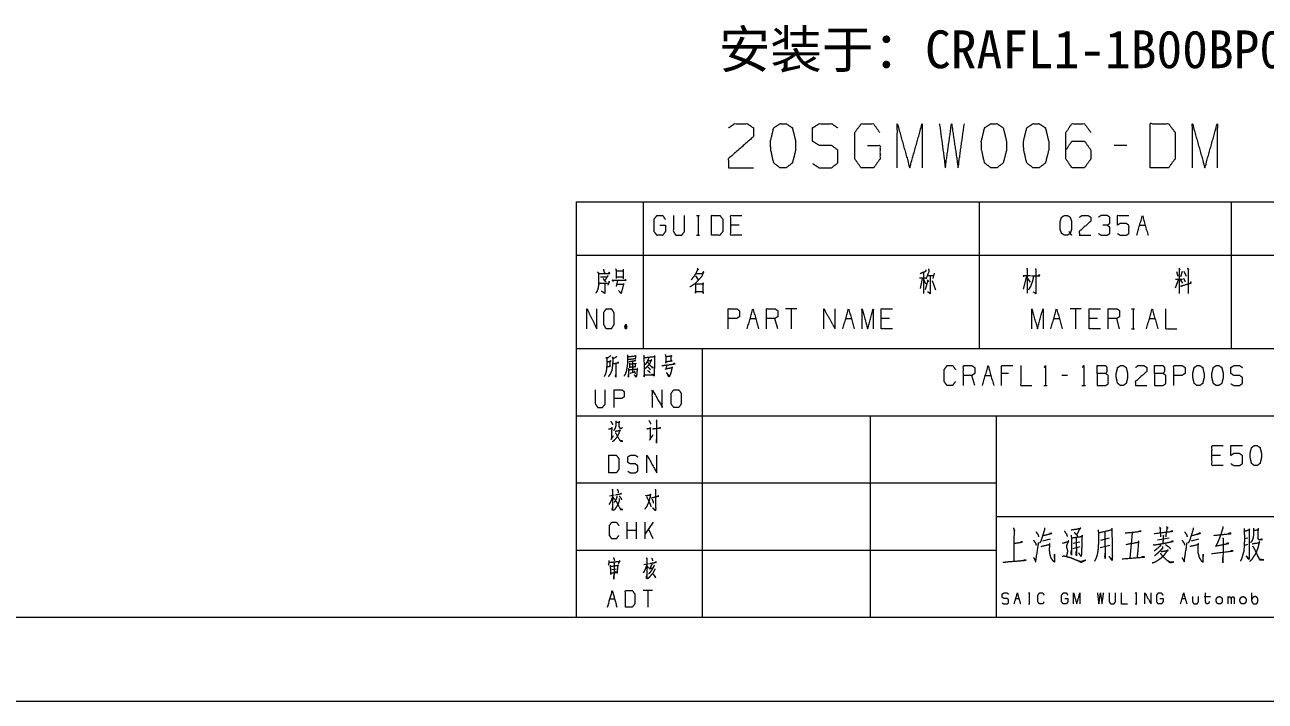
# Model space of a CAD drawing. Header units: millimetres. Extents: x 0 to 594, y 0 to 420.
# Drawn here: x 338.4 to 486, y 0 to 80.5 of the extents above; entities that cross this region are included whole.
import ezdxf

# ---------------------------------------------------------------- set-up
doc = ezdxf.new("R2010")
doc.units = ezdxf.units.MM
doc.layers.add('101', color=7, linetype='Continuous', true_color=0xffffff)

msp = doc.modelspace()

# ---------------------------------------------------------------- linework, layer by layer
at = {"layer": '101', "color": 72, "linetype": 'Continuous', "lineweight": 18}
for p, q in [((469.55, 66.18), (468.07, 66.18)), ((404, 59.46), (404, 53.11)), ((404, 59.46), (412, 59.46)), ((412, 59.46), (452, 59.46)), ((412, 59.46), (412, 53.11)), ((452, 59.46), (482, 59.46)), ((452, 59.46), (452, 53.11)), ((482, 59.46), (482, 53.11)), ((482, 59.46), (507, 59.46)), ((418.35, 57.85), (418.68, 57.85)), ((418.52, 57.85), (418.52, 55.48)), ((423.41, 56.68), (422.41, 56.68)), ((471.09, 56.68), (471.76, 56.68)), ((418.35, 55.48), (418.68, 55.48)), ((404, 53.11), (412, 53.11)), ((404, 53.11), (404, 42)), ((412, 53.11), (452, 53.11)), ((412, 53.11), (412, 42)), ((452, 53.11), (452, 42)), ((452, 53.11), (482, 53.11)), ((482, 53.11), (482, 42)), ((482, 53.11), (507, 53.11)), ((408.76, 51.23), (409.58, 51.23)), ((408.76, 50.53), (409.58, 50.53)), ((409.59, 51.45), (409.59, 50.3)), ((418.23, 50.65), (418.55, 50.17)), ((444.88, 50.4), (445.64, 50.4)), ((445.21, 50.35), (444.95, 49.13)), ((445.35, 51.08), (445.35, 48.55)), ((445.78, 50.68), (446.56, 50.68)), ((446.63, 50.98), (446.45, 50.35)), ((457.6, 50.62), (457.21, 49.08)), ((457.74, 50.35), (458.04, 49.9)), ((475.72, 50.25), (475.32, 49.17)), ((475.37, 50.25), (476.18, 50.25)), ((475.49, 51.18), (475.62, 50.6)), ((475.87, 50.25), (476.18, 49.77)), ((476.15, 51.18), (475.94, 50.53)), ((476.31, 50.38), (476.52, 49.92)), ((476.33, 51.2), (476.61, 50.62)), ((408.95, 50.08), (408.76, 49.38)), ((408.81, 49.65), (409.59, 49.65)), ((445.39, 50.17), (445.6, 49.7)), ((445.87, 50.13), (445.55, 49)), ((445.8, 50.17), (445.94, 49.95)), ((446.38, 50.08), (446.79, 48.98)), ((430.28, 46.74), (428.94, 46.74)), ((429.61, 46.74), (429.61, 44.36)), ((464.14, 46.74), (462.8, 46.74)), ((463.47, 46.74), (463.47, 44.36)), ((470.12, 46.74), (470.46, 46.74)), ((470.3, 46.74), (470.3, 44.36)), ((409.85, 44.81), (409.99, 44.39)), ((424.72, 45.56), (425.39, 45.56)), ((428, 44.36), (427.67, 45.56)), ((436.1, 45.56), (436.77, 45.56)), ((441.33, 45.56), (440.32, 45.56)), ((460.86, 45.56), (461.53, 45.56)), ((466.08, 45.56), (465.08, 45.56)), ((468.7, 44.36), (468.36, 45.56)), ((470.12, 44.36), (470.46, 44.36)), ((472.24, 45.56), (472.91, 45.56)), ((404, 42), (412, 42)), ((412, 42), (452, 42)), ((452, 42), (482, 42)), ((482, 42), (507, 42)), ((410.72, 40.45), (410.71, 39.15)), ((410.43, 39.06), (410.97, 39.21)), ((451.45, 37.59), (451.11, 38.79)), ((452.71, 38.79), (453.39, 38.79)), ((455.49, 39.01), (454.65, 39.01)), ((462.49, 38.79), (461.82, 38.79)), ((459.67, 37.59), (460.09, 37.59)), ((464.22, 37.59), (464.64, 37.59)), ((480.7, 29.26), (479.7, 29.26)), ((408.55, 24.55), (407.99, 24.41)), ((408.36, 24.3), (408.56, 24.03)), ((410.1, 19.35), (410.1, 21.31)), ((411.21, 19.35), (411.21, 21.31)), ((412.22, 19.35), (412.22, 21.31)), ((413.18, 21.31), (412.22, 19.95)), ((411.21, 20.34), (410.1, 20.34)), ((413.18, 19.35), (412.63, 20.53)), ((459.57, 19.1), (460.47, 19.34)), ((467.47, 19.41), (466.42, 19.13)), ((470.18, 20.03), (469.91, 17.03)), ((473.22, 19.2), (474.59, 19.44)), ((477.25, 19.1), (478.15, 19.34)), ((483.95, 19.41), (483.56, 19.34)), ((463.18, 18.82), (463.96, 18.99)), ((463.18, 18.2), (464.01, 18.41)), ((466.4, 18.3), (467.52, 18.58)), ((483.93, 18.65), (483.56, 18.55)), ((412.62, 16.37), (412.05, 16.24)), ((408.25, 15.68), (408.78, 15.77)), ((412.42, 16.08), (412.61, 15.83)), ((408.03, 12.2), (408.59, 12.2)), ((413.11, 13.17), (412, 13.17)), ((412.55, 13.17), (412.55, 11.2)), ((456.34, 12.24), (456.71, 12.24)), ((457.84, 12.89), (458.03, 12.89)), ((457.94, 12.89), (457.94, 11.58)), ((470.57, 12.89), (470.76, 12.89)), ((470.67, 12.89), (470.67, 11.58)), ((476.14, 12.24), (476.51, 12.24)), ((478.78, 12.45), (479.52, 12.45)), ((481.61, 11.58), (481.61, 12.45)), ((484.44, 11.92), (484.44, 12.89)), ((457.84, 11.58), (458.03, 11.58)), ((470.57, 11.58), (470.76, 11.58))]:
    msp.add_line(p, q, dxfattribs=at)
at = {"layer": '101', "color": 133, "linetype": 'Continuous', "lineweight": 18}
for p, q in [((404, 42), (404, 10)), ((404, 42), (584, 42)), ((419, 42), (419, 10)), ((404, 34), (584, 34)), ((439, 34), (439, 10)), ((454, 34), (454, 10)), ((404, 26), (454, 26)), ((454, 22), (563, 22)), ((404, 18), (454, 18)), ((25, 10), (584, 10)), ((404, 10), (584, 10)), ((0, 0), (594, 0))]:
    msp.add_line(p, q, dxfattribs=at)
at = {"layer": '101', "color": 72, "linetype": 'Continuous', "lineweight": 18}
for points, knots in [([(422.16, 68.27), (422.86, 68.77), (424.38, 68.77), (425.12, 68.27), (425.12, 67.23), (422.12, 64.58), (422.16, 63.53), (425.12, 63.53)], [0, 0, 0.069693, 0.192979, 0.265274, 0.350228, 0.67474, 0.759752, 1, 1]), ([(429.01, 63.53), (429.75, 64.09), (430.14, 65.63), (430.14, 66.68), (429.75, 68.27), (429.01, 68.77), (428.27, 68.77), (427.53, 68.27), (427.14, 66.68), (427.18, 65.63), (427.53, 64.09), (428.27, 63.53), (429.01, 63.53)], [0, 0, 0.067527, 0.183972, 0.260584, 0.380944, 0.446143, 0.500306, 0.565505, 0.685864, 0.76253, 0.87831, 0.945837, 1, 1]), ([(432.16, 64.03), (432.9, 63.53), (434.42, 63.53), (435.16, 64.09), (435.16, 65.63), (434.42, 66.18), (432.94, 66.18), (432.16, 66.68), (432.16, 68.27), (432.94, 68.77), (434.42, 68.77), (435.16, 68.27)], [0, 0, 0.068035, 0.184055, 0.254519, 0.372335, 0.442799, 0.555844, 0.62637, 0.748394, 0.818921, 0.931965, 1, 1]), ([(438.7, 66.18), (440.18, 66.18), (440.18, 64.58), (439.44, 63.53), (437.92, 63.53), (437.18, 64.58), (437.18, 67.72), (437.96, 68.77), (439.4, 68.77), (440.14, 67.72)], [0, 0, 0.103295, 0.214795, 0.304262, 0.410273, 0.49974, 0.718895, 0.809957, 0.910535, 1, 1]), ([(442.24, 63.53), (442.24, 68.77), (443.72, 63.53), (445.2, 68.77), (445.2, 63.53)], [0, 0, 0.245192, 0.5, 0.754808, 1, 1]), ([(447.26, 68.77), (447.96, 63.53), (448.7, 68.77), (449.48, 63.53), (450.22, 68.77)], [0, 0, 0.249745, 0.499742, 0.750003, 1, 1]), ([(454.11, 63.53), (454.85, 64.09), (455.24, 65.63), (455.24, 66.68), (454.85, 68.27), (454.11, 68.77), (453.37, 68.77), (452.63, 68.27), (452.24, 66.68), (452.28, 65.63), (452.63, 64.09), (453.37, 63.53), (454.11, 63.53)], [0, 0, 0.067524, 0.18397, 0.260583, 0.380942, 0.446139, 0.500305, 0.565502, 0.685862, 0.762528, 0.878309, 0.945834, 1, 1]), ([(459.13, 63.53), (459.87, 64.09), (460.26, 65.63), (460.26, 66.68), (459.87, 68.27), (459.13, 68.77), (458.39, 68.77), (457.65, 68.27), (457.26, 66.68), (457.29, 65.63), (457.65, 64.09), (458.39, 63.53), (459.13, 63.53)], [0, 0, 0.067527, 0.183972, 0.260584, 0.380944, 0.446143, 0.500306, 0.565505, 0.685864, 0.76253, 0.87831, 0.945837, 1, 1]), ([(462.31, 65.63), (463.01, 66.68), (464.53, 66.68), (465.28, 65.63), (465.28, 64.58), (464.53, 63.53), (463.01, 63.53), (462.31, 64.58), (462.31, 67.72), (463.01, 68.77), (464.53, 68.77), (465.28, 67.72)], [0, 0, 0.076963, 0.169762, 0.248073, 0.312018, 0.39033, 0.483128, 0.560092, 0.751927, 0.82889, 0.921688, 1, 1]), ([(472.35, 63.53), (474.53, 63.53), (475.31, 64.58), (475.31, 67.72), (474.53, 68.77), (472.35, 68.77), (472.35, 63.53)], [0, 0, 0.142135, 0.227161, 0.43179, 0.516816, 0.658951, 1, 1]), ([(477.37, 63.53), (477.37, 68.77), (478.85, 63.53), (480.33, 68.77), (480.33, 63.53)], [0, 0, 0.245192, 0.5, 0.754808, 1, 1]), ([(413.97, 56.68), (414.64, 56.68), (414.64, 55.95), (414.31, 55.48), (413.62, 55.48), (413.28, 55.95), (413.28, 57.38), (413.63, 57.85), (414.29, 57.85), (414.62, 57.38)], [0, 0, 0.103298, 0.214798, 0.304266, 0.410278, 0.499742, 0.718897, 0.809959, 0.910536, 1, 1]), ([(415.58, 57.85), (415.58, 55.95), (415.89, 55.48), (416.57, 55.48), (416.92, 55.95), (416.92, 57.85)], [0, 0, 0.337152, 0.4386, 0.55778, 0.662848, 1, 1]), ([(420.13, 55.48), (421.12, 55.48), (421.47, 55.95), (421.47, 57.38), (421.12, 57.85), (420.13, 57.85), (420.13, 55.48)], [0, 0, 0.142139, 0.227162, 0.43179, 0.516813, 0.658952, 1, 1]), ([(423.75, 55.48), (422.41, 55.48), (422.41, 57.85), (423.75, 57.85)], [0, 0, 0.26539, 0.73461, 1, 1]), ([(462.65, 55.95), (462.81, 55.7), (462.48, 55.48), (462.14, 55.48), (461.8, 55.7), (461.63, 56.18), (461.63, 57.15), (461.8, 57.63), (462.14, 57.85), (462.48, 57.85), (462.81, 57.63), (462.99, 57.15), (462.99, 56.2), (462.81, 55.7), (462.99, 55.48)], [0, 0, 0.043279, 0.102317, 0.15137, 0.210409, 0.284431, 0.426833, 0.500855, 0.559893, 0.608946, 0.667985, 0.742007, 0.880758, 0.958212, 1, 1]), ([(463.92, 57.63), (464.24, 57.85), (464.93, 57.85), (465.27, 57.63), (465.27, 57.15), (463.9, 55.95), (463.92, 55.48), (465.27, 55.48)], [0, 0, 0.069694, 0.192978, 0.265273, 0.350226, 0.674741, 0.759753, 1, 1]), ([(467.21, 56.68), (467.54, 56.9), (467.54, 57.63), (467.21, 57.85), (466.52, 57.85), (466.18, 57.63)], [0, 0, 0.153882, 0.429856, 0.583738, 0.846131, 1, 1]), ([(468.46, 55.7), (468.79, 55.48), (469.48, 55.48), (469.82, 55.7), (469.82, 56.65), (469.48, 56.9), (468.79, 56.9), (468.46, 56.68), (468.46, 57.85), (469.82, 57.85)], [0, 0, 0.062227, 0.168343, 0.230571, 0.376816, 0.441265, 0.547381, 0.609609, 0.790491, 1, 1]), ([(470.75, 55.48), (471.42, 57.85), (472.09, 55.48)], [0, 0, 0.499999, 1, 1]), ([(466.2, 55.7), (466.52, 55.48), (467.21, 55.48), (467.54, 55.7), (467.54, 56.43), (467.21, 56.68), (466.69, 56.68)], [0, 0, 0.124113, 0.34368, 0.472446, 0.703377, 0.83674, 1, 1]), ([(406.56, 51.12), (406.69, 50.95), (406.66, 49.45), (406.59, 49.08), (406.48, 48.78), (406.34, 48.6)], [0, 0, 0.081566, 0.649825, 0.793834, 0.914837, 1, 1]), ([(406.7, 50.95), (408.01, 50.95), (407.93, 51.08), (407.85, 50.9)], [0, 0, 0.793274, 0.883167, 1, 1]), ([(406.89, 50.55), (407.71, 50.55), (407.8, 50.68), (407.41, 50.08), (407.5, 49.95), (407.22, 50.35)], [0, 0, 0.349361, 0.416368, 0.723324, 0.79033, 1, 1]), ([(407.25, 51.45), (407.36, 51), (407.39, 51.08), (407.35, 50.9)], [0, 0, 0.638263, 0.750289, 1, 1]), ([(408.7, 51.47), (408.78, 51.38), (408.78, 50.35)], [0, 0, 0.110327, 1, 1]), ([(418.32, 50.95), (419.08, 50.95), (419.2, 51.18), (418.97, 50.6), (418.55, 50.13), (418.14, 49.7), (417.56, 49.33)], [0, 0, 0.213825, 0.286067, 0.460277, 0.639448, 0.804909, 1, 1]), ([(418.43, 51.55), (418.53, 51.38), (418.48, 51.45), (418.28, 50.98), (418.05, 50.62), (417.7, 50.17)], [0, 0, 0.113638, 0.164642, 0.449679, 0.682199, 1, 1]), ([(445.64, 51.35), (445.64, 51.2), (444.95, 50.9)], [0, 0, 0.16634, 1, 1]), ([(445.94, 51.47), (446.03, 51.23), (445.64, 50.28)], [0, 0, 0.205285, 1, 1]), ([(446.15, 50.68), (446.15, 48.53), (445.87, 48.73)], [0, 0, 0.861245, 1, 1]), ([(457.3, 50.53), (457.28, 50.68), (458.1, 50.68)], [0, 0, 0.156662, 1, 1]), ([(457.64, 51.55), (457.71, 51.45), (457.71, 48.6)], [0, 0, 0.041199, 1, 1]), ([(458.47, 50.62), (458.4, 50.38), (458.36, 50.15), (458.29, 49.9), (458.18, 49.65), (458.1, 49.38), (457.95, 49.17), (457.85, 48.98)], [0, 0, 0.146027, 0.274049, 0.420079, 0.572726, 0.735077, 0.872761, 1, 1]), ([(458.22, 50.65), (459.21, 50.65), (459.12, 50.78), (459.01, 50.65)], [0, 0, 0.757422, 0.874569, 1, 1]), ([(458.68, 51.53), (458.73, 51.38), (458.73, 48.53), (458.43, 48.73)], [0, 0, 0.047211, 0.892897, 1, 1]), ([(475.76, 51.58), (475.87, 51.38), (475.81, 51.45), (475.81, 48.55)], [0, 0, 0.070341, 0.098886, 1, 1]), ([(476.75, 51.58), (476.93, 51.38), (476.86, 51.45), (476.86, 48.53)], [0, 0, 0.081003, 0.112283, 1, 1]), ([(406.91, 49.83), (406.81, 49.7), (406.77, 49.8), (407.91, 49.8), (407.96, 50), (407.79, 49.55)], [0, 0, 0.074523, 0.127162, 0.672611, 0.770466, 1, 1]), ([(407.44, 49.83), (407.44, 48.55), (407.03, 48.83)], [0, 0, 0.721581, 1, 1]), ([(408.46, 50.08), (408.41, 50), (408.32, 50.13), (409.97, 50.13), (409.87, 50.2), (409.76, 50.08)], [0, 0, 0.040637, 0.112445, 0.868407, 0.923638, 1, 1]), ([(409.67, 49.73), (409.37, 48.55), (409.07, 48.9)], [0, 0, 0.725023, 1, 1]), ([(418.16, 49.8), (418.21, 49.73), (418.21, 48.6), (418.21, 48.78), (419.15, 48.78), (419.15, 48.55), (419.15, 49.83), (419.15, 49.65), (418.25, 49.65)], [0, 0, 0.018727, 0.248084, 0.283763, 0.47474, 0.520612, 0.780551, 0.816229, 1, 1]), ([(476.15, 49.5), (476.1, 49.38), (475.99, 49.45), (477.23, 49.8), (477.17, 49.92), (477.1, 49.77)], [0, 0, 0.073276, 0.143365, 0.837238, 0.910514, 1, 1]), ([(405.28, 44.36), (405.28, 46.74), (406.47, 44.36), (406.47, 46.74)], [0, 0, 0.32062, 0.67938, 1, 1]), ([(407.6, 44.36), (408.2, 44.36), (408.5, 44.84), (408.5, 46.26), (408.2, 46.74), (407.6, 46.74), (407.29, 46.26), (407.29, 44.84), (407.6, 44.36)], [0, 0, 0.094595, 0.183572, 0.409673, 0.49865, 0.593245, 0.683572, 0.909673, 1, 1]), ([(422.11, 44.36), (422.11, 46.74), (423.11, 46.74), (423.45, 46.51), (423.45, 45.79), (423.1, 45.56), (422.11, 45.56)], [0, 0, 0.401146, 0.571314, 0.639589, 0.762044, 0.832821, 1, 1]), ([(424.38, 44.36), (425.05, 46.74), (425.73, 44.36)], [0, 0, 0.499999, 1, 1]), ([(426.66, 44.36), (426.66, 46.74), (427.67, 46.74), (428, 46.51), (428, 45.79), (427.67, 45.56), (426.66, 45.56)], [0, 0, 0.400951, 0.571036, 0.639278, 0.761673, 0.829915, 1, 1]), ([(433.49, 44.36), (433.49, 46.74), (434.83, 44.36), (434.83, 46.74)], [0, 0, 0.317574, 0.682426, 1, 1]), ([(435.76, 44.36), (436.44, 46.74), (437.11, 44.36)], [0, 0, 0.499999, 1, 1]), ([(438.04, 44.36), (438.04, 46.74), (438.71, 44.36), (439.38, 46.74), (439.38, 44.36)], [0, 0, 0.245192, 0.500001, 0.754808, 1, 1]), ([(441.66, 44.36), (440.32, 44.36), (440.32, 46.74), (441.66, 46.74)], [0, 0, 0.26539, 0.73461, 1, 1]), ([(458.25, 44.36), (458.25, 46.74), (458.92, 44.36), (459.59, 46.74), (459.59, 44.36)], [0, 0, 0.245192, 0.500001, 0.754808, 1, 1]), ([(460.52, 44.36), (461.2, 46.74), (461.87, 44.36)], [0, 0, 0.499999, 1, 1]), ([(466.42, 44.36), (465.08, 44.36), (465.08, 46.74), (466.42, 46.74)], [0, 0, 0.26539, 0.73461, 1, 1]), ([(467.35, 44.36), (467.35, 46.74), (468.36, 46.74), (468.7, 46.51), (468.7, 45.79), (468.36, 45.56), (467.35, 45.56)], [0, 0, 0.400951, 0.571036, 0.639278, 0.761673, 0.829915, 1, 1]), ([(471.91, 44.36), (472.58, 46.74), (473.25, 44.36)], [0, 0, 0.500001, 1, 1]), ([(474.18, 46.74), (474.18, 44.36), (475.53, 44.36)], [0, 0, 0.638733, 1, 1]), ([(409.85, 44.39), (409.99, 44.39), (410.07, 44.61), (409.99, 44.81), (409.85, 44.81), (409.77, 44.61), (409.85, 44.39), (409.99, 44.81)], [0, 0, 0.086295, 0.231897, 0.363169, 0.449464, 0.580736, 0.726337, 1, 1]), ([(408.13, 41.13), (408.07, 41.09), (407.65, 40.8), (407.62, 40.98), (407.66, 40.8), (407.66, 40.23), (407.65, 39.88), (407.63, 39.63), (407.6, 39.39), (407.55, 39.17), (407.49, 38.95), (407.41, 38.79), (407.35, 38.66)], [0, 0, 0.024368, 0.186804, 0.243943, 0.302151, 0.48502, 0.597665, 0.675193, 0.753197, 0.825096, 0.898188, 0.953343, 1, 1]), ([(407.69, 39.81), (407.73, 39.83), (408.08, 39.9), (408.04, 39.88), (408.08, 40.56), (408.12, 40.47), (407.68, 40.36)], [0, 0, 0.02268, 0.239271, 0.26999, 0.67699, 0.732559, 1, 1]), ([(408.86, 41.05), (408.61, 40.87), (408.38, 40.8), (408.35, 40.98), (408.38, 40.71), (408.37, 40.45), (408.35, 40.16), (408.33, 39.92), (408.3, 39.7), (408.27, 39.46), (408.22, 39.28), (408.15, 39.15), (408.07, 38.99), (407.99, 38.86), (407.91, 38.75), (407.83, 38.66)], [0, 0, 0.096324, 0.172942, 0.229419, 0.313419, 0.396987, 0.487496, 0.564127, 0.634338, 0.711439, 0.768977, 0.81739, 0.871907, 0.92032, 0.962889, 1, 1]), ([(408.37, 40.18), (409.07, 40.32), (409.02, 40.34), (408.94, 40.3)], [0, 0, 0.834802, 0.895274, 1, 1]), ([(408.72, 40.23), (408.72, 38.6), (408.71, 38.71), (408.72, 38.88)], [0, 0, 0.849782, 0.907773, 1, 1]), ([(410.13, 41.24), (410.14, 41.05), (410.14, 40.69), (410.13, 40.36), (410.11, 40.14), (410.08, 39.85), (410.03, 39.61), (409.99, 39.35), (409.93, 39.15), (409.85, 38.95), (409.72, 38.71)], [0, 0, 0.076502, 0.212087, 0.339339, 0.424292, 0.535104, 0.630036, 0.733299, 0.813246, 0.895184, 1, 1]), ([(410.18, 41.02), (411.14, 41.13), (411.1, 41.18), (411.05, 40.78), (411.13, 40.78), (410.16, 40.67)], [0, 0, 0.391072, 0.416916, 0.577577, 0.608912, 1, 1]), ([(411.13, 40.58), (411.08, 40.54), (410.69, 40.47), (410.47, 40.43), (410.27, 40.38)], [0, 0, 0.072258, 0.516577, 0.766872, 1, 1]), ([(410.35, 40.27), (410.36, 40.12), (410.39, 39.68), (410.38, 39.79), (411.11, 39.85), (411.05, 39.85), (411.1, 40.25), (411.13, 40.18), (410.36, 40.12)], [0, 0, 0.056493, 0.217483, 0.258029, 0.52592, 0.548622, 0.694151, 0.720787, 1, 1]), ([(412.05, 41.2), (412.08, 40.91), (412.11, 38.64), (412.09, 38.88), (413.2, 38.88), (413.13, 38.9), (412.97, 38.88)], [0, 0, 0.069512, 0.617085, 0.67568, 0.942516, 0.962044, 1, 1]), ([(412.09, 40.91), (413.41, 41.05), (413.36, 41.11), (413.33, 40.91), (413.31, 38.93), (413.3, 38.71), (413.19, 38.88)], [0, 0, 0.328133, 0.348331, 0.398412, 0.893174, 0.948283, 1, 1]), ([(412.53, 40.56), (412.59, 40.54), (413.03, 40.6), (412.98, 40.67), (412.78, 40.25), (412.63, 40.03), (412.49, 39.85), (412.34, 39.7), (412.19, 39.59)], [0, 0, 0.033928, 0.260452, 0.302022, 0.540802, 0.679358, 0.795013, 0.902032, 1, 1]), ([(412.61, 40.89), (412.61, 40.78), (412.47, 40.45), (412.3, 40.18), (412.22, 40.07)], [0, 0, 0.119857, 0.510428, 0.853217, 1, 1]), ([(412.5, 40.32), (412.55, 40.32), (413.03, 39.74), (413.2, 39.74), (413.03, 39.79), (412.95, 39.83)], [0, 0, 0.037884, 0.645153, 0.784051, 0.927467, 1, 1]), ([(414.2, 39.99), (414.4, 39.99), (414.81, 40.03), (415.81, 40.18), (415.7, 40.21), (415.54, 40.16)], [0, 0, 0.107045, 0.322378, 0.855631, 0.914429, 1, 1]), ([(414.62, 41.27), (414.69, 41), (414.69, 40.23), (414.69, 40.43), (415.43, 40.54), (415.31, 40.54), (415.34, 41.09), (415.36, 41.18), (415.39, 41.11), (415.28, 41.09), (414.69, 41)], [0, 0, 0.076614, 0.294118, 0.350047, 0.563215, 0.598354, 0.753962, 0.779204, 0.799818, 0.831203, 1, 1]), ([(414.79, 40.03), (414.69, 39.5), (414.65, 39.59), (415.48, 39.72), (415.43, 39.81), (415.43, 39.72), (415.34, 39.35), (415.28, 39.1), (415.2, 38.9), (415.14, 38.75), (415.09, 38.64), (415.06, 38.62), (414.78, 39.13), (415.08, 38.66)], [0, 0, 0.136369, 0.159977, 0.371155, 0.396351, 0.41861, 0.516112, 0.579318, 0.633127, 0.675138, 0.705363, 0.714999, 0.861277, 1, 1]), ([(449.15, 38.06), (448.82, 37.59), (448.16, 37.59), (447.83, 38.06), (447.83, 39.49), (448.16, 39.96), (448.83, 39.96), (449.17, 39.49)], [0, 0, 0.114572, 0.243369, 0.357936, 0.638584, 0.753151, 0.885433, 1, 1]), ([(450.1, 37.59), (450.1, 39.96), (451.11, 39.96), (451.45, 39.74), (451.45, 39.01), (451.11, 38.79), (450.1, 38.79)], [0, 0, 0.400951, 0.571036, 0.639278, 0.761674, 0.829915, 1, 1]), ([(452.38, 37.59), (453.05, 39.96), (453.72, 37.59)], [0, 0, 0.500001, 1, 1]), ([(454.65, 37.59), (454.65, 39.96), (456, 39.96)], [0, 0, 0.638733, 1, 1]), ([(456.93, 39.96), (456.93, 37.59), (458.27, 37.59)], [0, 0, 0.638733, 1, 1]), ([(459.74, 39.76), (459.88, 39.96), (459.88, 37.59)], [0, 0, 0.093495, 1, 1]), ([(464.29, 39.76), (464.43, 39.96), (464.43, 37.59)], [0, 0, 0.093487, 1, 1]), ([(466.04, 39.01), (466.04, 39.96), (467.04, 39.96), (467.2, 39.74), (467.2, 39.26), (467.04, 39.01), (466.04, 39.01), (466.04, 37.59), (467.03, 37.59), (467.36, 37.81), (467.36, 38.79), (467.04, 39.01)], [0, 0, 0.115917, 0.238849, 0.272471, 0.33043, 0.366587, 0.489518, 0.663394, 0.784166, 0.833488, 0.952456, 1, 1]), ([(469.14, 37.59), (469.48, 37.84), (469.66, 38.54), (469.66, 39.01), (469.48, 39.74), (469.14, 39.96), (468.81, 39.96), (468.47, 39.74), (468.3, 39.01), (468.31, 38.54), (468.47, 37.84), (468.81, 37.59), (469.14, 37.59)], [0, 0, 0.067524, 0.18397, 0.260582, 0.380943, 0.446139, 0.500302, 0.565504, 0.685863, 0.762528, 0.878307, 0.945837, 1, 1]), ([(470.59, 39.74), (470.91, 39.96), (471.6, 39.96), (471.93, 39.74), (471.93, 39.26), (470.57, 38.06), (470.59, 37.59), (471.93, 37.59)], [0, 0, 0.069694, 0.192979, 0.265274, 0.350228, 0.67474, 0.759752, 1, 1]), ([(472.87, 39.01), (472.87, 39.96), (473.87, 39.96), (474.03, 39.74), (474.03, 39.26), (473.87, 39.01), (472.87, 39.01), (472.87, 37.59), (473.86, 37.59), (474.19, 37.81), (474.19, 38.79), (473.87, 39.01)], [0, 0, 0.115918, 0.23885, 0.27247, 0.330429, 0.366583, 0.489515, 0.663392, 0.784165, 0.833487, 0.952456, 1, 1]), ([(475.14, 37.59), (475.14, 39.96), (476.15, 39.96), (476.49, 39.74), (476.49, 39.01), (476.13, 38.79), (475.14, 38.79)], [0, 0, 0.401146, 0.571313, 0.639588, 0.762043, 0.832814, 1, 1]), ([(478.25, 37.59), (478.59, 37.84), (478.76, 38.54), (478.76, 39.01), (478.59, 39.74), (478.25, 39.96), (477.91, 39.96), (477.58, 39.74), (477.4, 39.01), (477.42, 38.54), (477.58, 37.84), (477.91, 37.59), (478.25, 37.59)], [0, 0, 0.06753, 0.183974, 0.260586, 0.380945, 0.446147, 0.50031, 0.565507, 0.685867, 0.762532, 0.878313, 0.945837, 1, 1]), ([(480.53, 37.59), (480.86, 37.84), (481.04, 38.54), (481.04, 39.01), (480.86, 39.74), (480.53, 39.96), (480.19, 39.96), (479.86, 39.74), (479.68, 39.01), (479.7, 38.54), (479.86, 37.84), (480.19, 37.59), (480.53, 37.59)], [0, 0, 0.067524, 0.18397, 0.260582, 0.380943, 0.446139, 0.500302, 0.565504, 0.685863, 0.762528, 0.878307, 0.945837, 1, 1]), ([(481.95, 37.81), (482.29, 37.59), (482.98, 37.59), (483.32, 37.84), (483.32, 38.54), (482.98, 38.79), (482.31, 38.79), (481.95, 39.01), (481.95, 39.74), (482.31, 39.96), (482.98, 39.96), (483.32, 39.74)], [0, 0, 0.068035, 0.184054, 0.254518, 0.372335, 0.442798, 0.555847, 0.626369, 0.748394, 0.818917, 0.931965, 1, 1]), ([(410.22, 39.63), (410.24, 39.43), (410.25, 38.93), (410.24, 38.6), (410.22, 38.68), (410.25, 38.9)], [0, 0, 0.14747, 0.523363, 0.768669, 0.835021, 1, 1]), ([(410.25, 39.46), (411.31, 39.57), (411.28, 39.63), (411.27, 39.52), (411.22, 39.01), (411.21, 38.82), (411.14, 38.6), (410.94, 38.88), (411.16, 38.66)], [0, 0, 0.374079, 0.399745, 0.438827, 0.617585, 0.687453, 0.767884, 0.891101, 1, 1]), ([(410.92, 39.35), (410.99, 39.17), (411.02, 39.04)], [0, 0, 0.579206, 1, 1]), ([(412.52, 39.39), (412.72, 39.24), (412.81, 39.13)], [0, 0, 0.637927, 1, 1]), ([(412.58, 39.77), (412.75, 39.61), (412.83, 39.5)], [0, 0, 0.630803, 1, 1]), ([(406.29, 37.08), (406.29, 35.4), (406.57, 34.99), (407.16, 34.99), (407.47, 35.4), (407.47, 37.08)], [0, 0, 0.337152, 0.438596, 0.55778, 0.662848, 1, 1]), ([(408.55, 34.99), (408.55, 37.08), (409.44, 37.08), (409.74, 36.88), (409.74, 36.24), (409.42, 36.04), (408.55, 36.04)], [0, 0, 0.401145, 0.571315, 0.639588, 0.762043, 0.832818, 1, 1]), ([(413.08, 34.99), (413.08, 37.08), (414.26, 34.99), (414.26, 37.08)], [0, 0, 0.317574, 0.682426, 1, 1]), ([(415.63, 34.99), (416.23, 34.99), (416.52, 35.4), (416.52, 36.66), (416.23, 37.08), (415.63, 37.08), (415.32, 36.66), (415.32, 35.4), (415.63, 34.99)], [0, 0, 0.102677, 0.191615, 0.409473, 0.498411, 0.601089, 0.691615, 0.909473, 1, 1]), ([(407.89, 32.41), (408.32, 32.5), (408.25, 32.59), (408.24, 32.41), (408.22, 31.24), (408.14, 31.16), (408.47, 31.62)], [0, 0, 0.167415, 0.209472, 0.278411, 0.733406, 0.779229, 1, 1]), ([(408.13, 33.34), (408.32, 33.03), (408.35, 32.9)], [0, 0, 0.726446, 1, 1]), ([(408.74, 33.39), (408.75, 33.19), (408.75, 32.97), (408.72, 32.77), (408.67, 32.57), (408.61, 32.44), (408.55, 32.33), (408.47, 32.22)], [0, 0, 0.161542, 0.340479, 0.503495, 0.668951, 0.787649, 0.890431, 1, 1]), ([(408.77, 33.21), (409.19, 33.25), (409.16, 33.32), (409.11, 33.14), (409.11, 32.86), (409.11, 32.7), (409.13, 32.64), (409.16, 32.57), (409.22, 32.55), (409.3, 32.52), (409.41, 32.52), (409.47, 32.55), (409.52, 32.59)], [0, 0, 0.256877, 0.301268, 0.412023, 0.585997, 0.679674, 0.720919, 0.7653, 0.805457, 0.85462, 0.920845, 0.961001, 1, 1]), ([(412.44, 32.44), (412.87, 32.52), (412.84, 32.57), (412.81, 31.2), (412.75, 31.11), (413.17, 31.73)], [0, 0, 0.163602, 0.183442, 0.685811, 0.72549, 1, 1]), ([(412.67, 33.43), (412.86, 33.1), (412.89, 32.97)], [0, 0, 0.736537, 1, 1]), ([(413.08, 32.44), (414.09, 32.55), (414.03, 32.57), (413.9, 32.52)], [0, 0, 0.837057, 0.891361, 1, 1]), ([(413.56, 33.5), (413.58, 33.34), (413.58, 30.76), (413.56, 30.93), (413.58, 31.16)], [0, 0, 0.049515, 0.872925, 0.929447, 1, 1]), ([(408.67, 32.15), (409.28, 32.26), (409.24, 32.33), (409.1, 31.93), (409.02, 31.75), (408.94, 31.6), (408.82, 31.4), (408.67, 31.22), (408.53, 31.07), (408.42, 30.96), (408.33, 30.89)], [0, 0, 0.254937, 0.288355, 0.462049, 0.541621, 0.612965, 0.709675, 0.802668, 0.888738, 0.952739, 1, 1]), ([(408.66, 31.95), (408.69, 31.95), (409.27, 30.98), (409.56, 30.96), (409.27, 31.02), (409.19, 31.11)], [0, 0, 0.016597, 0.617598, 0.775738, 0.937326, 1, 1]), ([(481.04, 28.06), (479.7, 28.06), (479.7, 30.44), (481.04, 30.44)], [0, 0, 0.26539, 0.73461, 1, 1]), ([(481.95, 28.29), (482.29, 28.06), (482.98, 28.06), (483.32, 28.29), (483.32, 29.24), (482.98, 29.49), (482.29, 29.49), (481.95, 29.26), (481.95, 30.44), (483.32, 30.44)], [0, 0, 0.062227, 0.168343, 0.230571, 0.376816, 0.441265, 0.547381, 0.609608, 0.790491, 1, 1]), ([(485.08, 28.06), (485.42, 28.31), (485.59, 29.01), (485.59, 29.49), (485.42, 30.21), (485.08, 30.44), (484.74, 30.44), (484.41, 30.21), (484.23, 29.49), (484.25, 29.01), (484.41, 28.31), (484.74, 28.06), (485.08, 28.06)], [0, 0, 0.067525, 0.183972, 0.260585, 0.380946, 0.446143, 0.500306, 0.565503, 0.685865, 0.76253, 0.878312, 0.945837, 1, 1]), ([(407.91, 27.19), (408.78, 27.19), (409.1, 27.61), (409.1, 28.87), (408.78, 29.29), (407.91, 29.29), (407.91, 27.19)], [0, 0, 0.142136, 0.227161, 0.43179, 0.516816, 0.658952, 1, 1]), ([(410.16, 27.39), (410.45, 27.19), (411.06, 27.19), (411.36, 27.41), (411.36, 28.03), (411.06, 28.25), (410.47, 28.25), (410.16, 28.45), (410.16, 29.09), (410.47, 29.29), (411.06, 29.29), (411.36, 29.09)], [0, 0, 0.068038, 0.184052, 0.254519, 0.372334, 0.442801, 0.555845, 0.62637, 0.748392, 0.818918, 0.931961, 1, 1]), ([(412.44, 27.19), (412.44, 29.29), (413.62, 27.19), (413.62, 29.29)], [0, 0, 0.317574, 0.682426, 1, 1]), ([(408.3, 25.24), (408.37, 25.11), (408.34, 25.15), (408.34, 22.71), (408.31, 22.85), (408.34, 23.06)], [0, 0, 0.048148, 0.065088, 0.880815, 0.930183, 1, 1]), ([(408.9, 25.24), (408.99, 25.05), (409.01, 24.92), (409.01, 24.8)], [0, 0, 0.449927, 0.72868, 1, 1]), ([(413.43, 25.26), (413.46, 25.03), (413.46, 23.46), (413.48, 22.94), (413.46, 22.73), (413.45, 22.69), (413.13, 23.02), (413.45, 22.73)], [0, 0, 0.066217, 0.519982, 0.669307, 0.729162, 0.741827, 0.875056, 1, 1]), ([(408.34, 24.41), (408.25, 24.12), (408.15, 23.87), (408.05, 23.64), (407.93, 23.43)], [0, 0, 0.285938, 0.539663, 0.775435, 1, 1]), ([(409.13, 24.12), (409.15, 23.95), (409.06, 23.66), (408.97, 23.43), (408.87, 23.25), (408.69, 22.96), (408.59, 22.83), (408.46, 22.71)], [0, 0, 0.103476, 0.291956, 0.443857, 0.576191, 0.787108, 0.887318, 1, 1]), ([(408.87, 24.43), (408.85, 24.26), (408.71, 23.97), (408.6, 23.77), (408.55, 23.68)], [0, 0, 0.201933, 0.596286, 0.876829, 1, 1]), ([(408.68, 24.57), (409.42, 24.72), (409.37, 24.74), (409.29, 24.7)], [0, 0, 0.838754, 0.907252, 1, 1]), ([(408.74, 23.83), (408.78, 23.79), (409.29, 22.83), (409.57, 22.81), (409.31, 22.88), (409.23, 22.96)], [0, 0, 0.033497, 0.633662, 0.788434, 0.938664, 1, 1]), ([(409.15, 24.43), (409.32, 24.2), (409.37, 24.1), (409.42, 23.97)], [0, 0, 0.535198, 0.744447, 1, 1]), ([(412.26, 24.47), (412.91, 24.59), (412.86, 24.66), (412.82, 24.41), (412.76, 24.16), (412.7, 23.89), (412.58, 23.56), (412.45, 23.29), (412.44, 23.25), (412.32, 23.06), (412.17, 22.85)], [0, 0, 0.244423, 0.272769, 0.366786, 0.461903, 0.564545, 0.695473, 0.80714, 0.823505, 0.905514, 1, 1]), ([(412.41, 24.32), (412.8, 23.52), (412.88, 23.29), (412.89, 23.14)], [0, 0, 0.700218, 0.886543, 1, 1]), ([(412.94, 24.24), (412.98, 24.22), (413.83, 24.43), (413.77, 24.45), (413.71, 24.41)], [0, 0, 0.045962, 0.873312, 0.932107, 1, 1]), ([(413.04, 24.06), (413.17, 23.75), (413.18, 23.6)], [0, 0, 0.698422, 1, 1]), ([(409.07, 19.74), (408.8, 19.35), (408.25, 19.35), (407.98, 19.74), (407.98, 20.92), (408.25, 21.31), (408.81, 21.31), (409.09, 20.92)], [0, 0, 0.114566, 0.243371, 0.357937, 0.638582, 0.753148, 0.885434, 1, 1]), ([(473.47, 20.72), (473.57, 20.58), (473.52, 20.58), (473.57, 19.58)], [0, 0, 0.138588, 0.178591, 1, 1]), ([(474.3, 20.79), (474.44, 20.62), (474.35, 20.68), (474.18, 19.55)], [0, 0, 0.151118, 0.230947, 1, 1]), ([(480.98, 20.79), (480.98, 20.58), (480.66, 19.61), (480.44, 19.06), (480.17, 18.48), (480.13, 18.48), (481.69, 18.79), (481.59, 18.82), (481.37, 18.72)], [0, 0, 0.046524, 0.275034, 0.408549, 0.553506, 0.56447, 0.922194, 0.945453, 1, 1]), ([(456.06, 20.65), (456.2, 20.3), (456.16, 20.41), (456.13, 19.68), (456.13, 17.65), (456.11, 16.68)], [0, 0, 0.088891, 0.116032, 0.287979, 0.770794, 1, 1]), ([(458.74, 20.17), (458.96, 19.89), (459.01, 19.75), (459.06, 19.58)], [0, 0, 0.519937, 0.735718, 1, 1]), ([(459.76, 20.65), (459.76, 20.41), (459.52, 19.65), (459.35, 19.13), (459.18, 18.82)], [0, 0, 0.124612, 0.535976, 0.81716, 1, 1]), ([(459.59, 19.72), (460.64, 19.99), (460.47, 19.99), (460.3, 19.89)], [0, 0, 0.745418, 0.86277, 1, 1]), ([(462.13, 20.27), (462.4, 19.86), (462.47, 19.61)], [0, 0, 0.661595, 1, 1]), ([(462.91, 19.79), (462.98, 19.41), (462.98, 17.41), (462.93, 17.65), (462.98, 17.99)], [0, 0, 0.129595, 0.800554, 0.883167, 1, 1]), ([(462.93, 20.41), (464.06, 20.58), (464.03, 20.65), (463.59, 19.82), (463.3, 20.1), (463.62, 19.79), (463.67, 19.65)], [0, 0, 0.36175, 0.385071, 0.68373, 0.811932, 0.953357, 1, 1]), ([(462.98, 19.44), (463.86, 19.58), (464.28, 19.61), (464.23, 19.75), (464.2, 18.68), (464.18, 18.03), (464.15, 17.48), (464.13, 17.23), (463.84, 17.65)], [0, 0, 0.198437, 0.291326, 0.324003, 0.562828, 0.709268, 0.832621, 0.88681, 1, 1]), ([(463.54, 19.48), (463.54, 18.61), (463.57, 17.79), (463.57, 17.3), (463.52, 17.54), (463.57, 17.96)], [0, 0, 0.304008, 0.595981, 0.766226, 0.853067, 1, 1]), ([(466.13, 20.41), (466.2, 19.99), (466.18, 19.58), (466.18, 18.86), (466.15, 18.2), (466.1, 17.82), (466.03, 17.44), (465.91, 17.06), (465.81, 16.85), (465.71, 16.68)], [0, 0, 0.110336, 0.219176, 0.409317, 0.581468, 0.681885, 0.783317, 0.887931, 0.947989, 1, 1]), ([(466.2, 20.06), (467.84, 20.44), (467.79, 20.55), (467.79, 20.03), (467.81, 18.61), (467.81, 17.79), (467.84, 17.27), (467.81, 16.92), (467.81, 16.75), (467.45, 17.23), (467.79, 16.85)], [0, 0, 0.250208, 0.267273, 0.344452, 0.555438, 0.678924, 0.756189, 0.80777, 0.833496, 0.923863, 1, 1]), ([(466.93, 20.2), (466.98, 17.48), (466.98, 16.99), (466.96, 17.2), (466.98, 17.61)], [0, 0, 0.711345, 0.837386, 0.891777, 1, 1]), ([(469.35, 20.03), (471.27, 20.24), (471.18, 20.27), (471.01, 20.2)], [0, 0, 0.870761, 0.917258, 1, 1]), ([(472.81, 19.96), (475.01, 20.24), (474.88, 20.24), (474.74, 20.17)], [0, 0, 0.886328, 0.935184, 1, 1]), ([(473.83, 19.79), (473.93, 19.68), (473.88, 19.65), (473.86, 18.82)], [0, 0, 0.138048, 0.196037, 1, 1]), ([(476.42, 20.17), (476.64, 19.89), (476.69, 19.75), (476.74, 19.58)], [0, 0, 0.519919, 0.735708, 1, 1]), ([(477.44, 20.65), (477.44, 20.41), (477.2, 19.65), (477.03, 19.13), (476.86, 18.82)], [0, 0, 0.124612, 0.535976, 0.81716, 1, 1]), ([(477.27, 19.72), (478.32, 19.99), (478.15, 19.99), (477.98, 19.89)], [0, 0, 0.745418, 0.86277, 1, 1]), ([(479.91, 19.75), (481.98, 19.96), (481.88, 20.03), (481.61, 19.93)], [0, 0, 0.836558, 0.884538, 1, 1]), ([(481, 19.44), (481.03, 19.27), (481, 16.48), (480.98, 16.75), (481, 17.1)], [0, 0, 0.048504, 0.826565, 0.903707, 1, 1]), ([(483.52, 20.55), (483.54, 20.27), (483.56, 19.41), (483.54, 18.58), (483.49, 17.92), (483.34, 17.34), (483.2, 16.92), (483.08, 16.68)], [0, 0, 0.070329, 0.28934, 0.499598, 0.66644, 0.819873, 0.931329, 1, 1]), ([(483.59, 20.24), (484.22, 20.44), (484.13, 20.51), (484.13, 17.17), (484.1, 16.92), (484.08, 16.85), (483.78, 17.3), (484.08, 16.92)], [0, 0, 0.122094, 0.143965, 0.756447, 0.800872, 0.814266, 0.912285, 1, 1]), ([(484.64, 20.62), (484.66, 20.27), (484.64, 19.82), (484.59, 19.44), (484.49, 19.17), (484.37, 18.96), (484.3, 18.89)], [0, 0, 0.190955, 0.438945, 0.650197, 0.811822, 0.944471, 1, 1]), ([(484.69, 20.34), (485.27, 20.44), (485.2, 20.55), (485.15, 20.03), (485.15, 19.58), (485.17, 19.34), (485.3, 19.24), (485.73, 19.24), (485.64, 19.3), (485.47, 19.24)], [0, 0, 0.209704, 0.254423, 0.437773, 0.595974, 0.681593, 0.738026, 0.892891, 0.935043, 1, 1]), ([(456.16, 18.79), (457.13, 18.96), (457.06, 18.99), (456.89, 18.92)], [0, 0, 0.788942, 0.853361, 1, 1]), ([(458.45, 19.17), (458.67, 18.86), (458.72, 18.75), (458.76, 18.58)], [0, 0, 0.564222, 0.733996, 1, 1]), ([(458.45, 17.13), (458.72, 16.61), (459.06, 18.89)], [0, 0, 0.202024, 1, 1]), ([(459.37, 18.44), (460.42, 18.68), (460.37, 18.79), (460.35, 18.55), (460.33, 18.2), (460.33, 17.96), (460.35, 17.68), (460.45, 17.27), (460.52, 17.06), (460.62, 16.92), (460.72, 16.75), (460.84, 16.65), (460.98, 16.58), (460.96, 17.51), (460.93, 16.65)], [0, 0, 0.198341, 0.219427, 0.264159, 0.327896, 0.372401, 0.423462, 0.501847, 0.542307, 0.573452, 0.609974, 0.639452, 0.669269, 0.84099, 1, 1]), ([(461.89, 18.82), (462.67, 19.03), (462.59, 19.1), (462.52, 18.89), (462.4, 18.58), (462.37, 18.44), (462.4, 18.27), (462.47, 18.06), (462.5, 17.82), (462.42, 17.48), (462.37, 17.27)], [0, 0, 0.288074, 0.323953, 0.402274, 0.521276, 0.571267, 0.633415, 0.711736, 0.798325, 0.924134, 1, 1]), ([(469.49, 18.68), (471.03, 18.96), (470.96, 19.06), (470.79, 17.1)], [0, 0, 0.426348, 0.460962, 1, 1]), ([(473.61, 17.89), (473.69, 17.82), (474.47, 17.96), (474.42, 17.99), (474.13, 17.58), (473.96, 17.37), (473.76, 17.17), (473.54, 16.96), (473.3, 16.79), (473.03, 16.61), (472.81, 16.51), (472.57, 16.44)], [0, 0, 0.029336, 0.260531, 0.277958, 0.425846, 0.504112, 0.587088, 0.675096, 0.762235, 0.855273, 0.926063, 1, 1]), ([(472.71, 18.65), (472.79, 18.61), (472.83, 18.61), (474.08, 18.82), (475.08, 19.03), (475.01, 19.06), (474.83, 18.99)], [0, 0, 0.03022, 0.048442, 0.519508, 0.90099, 0.93121, 1, 1]), ([(473.54, 18.61), (473.57, 18.48), (473.52, 18.48), (473.22, 18.2), (472.83, 17.89)], [0, 0, 0.128576, 0.173333, 0.542439, 1, 1]), ([(473.79, 18.41), (473.83, 18.17), (473.79, 18.2), (473.44, 17.82), (473.15, 17.54), (472.86, 17.3)], [0, 0, 0.154139, 0.191519, 0.51091, 0.762599, 1, 1]), ([(474.15, 18.65), (474.64, 18.3), (474.76, 18.1)], [0, 0, 0.713213, 1, 1]), ([(476.13, 19.17), (476.35, 18.86), (476.39, 18.75), (476.44, 18.58)], [0, 0, 0.564232, 0.734008, 1, 1]), ([(476.13, 17.13), (476.39, 16.61), (476.74, 18.89)], [0, 0, 0.202025, 1, 1]), ([(477.05, 18.44), (478.1, 18.68), (478.05, 18.79), (478.03, 18.55), (478, 18.2), (478, 17.96), (478.03, 17.68), (478.13, 17.27), (478.2, 17.06), (478.3, 16.92), (478.39, 16.75), (478.52, 16.65), (478.66, 16.58), (478.64, 17.51), (478.61, 16.65)], [0, 0, 0.198341, 0.219427, 0.264159, 0.327896, 0.372401, 0.423462, 0.501847, 0.542307, 0.573452, 0.609974, 0.639452, 0.669269, 0.84099, 1, 1]), ([(479.64, 17.58), (482.22, 17.89), (482.1, 17.92), (481.88, 17.86)], [0, 0, 0.879469, 0.922273, 1, 1]), ([(484.47, 18.75), (485.39, 18.89), (485.32, 19.03), (485.25, 18.65), (485.15, 18.23), (485.05, 17.99), (484.95, 17.72), (484.81, 17.44), (484.61, 17.17), (484.47, 16.92), (484.32, 16.75), (484.2, 16.65)], [0, 0, 0.248092, 0.289444, 0.391762, 0.504368, 0.573323, 0.650821, 0.733525, 0.823009, 0.897766, 0.957654, 1, 1]), ([(484.52, 18.44), (484.59, 18.44), (485.37, 16.82), (485.86, 16.82), (485.37, 16.89), (485.08, 17.44)], [0, 0, 0.021038, 0.538447, 0.678703, 0.820356, 1, 1]), ([(407.91, 16.76), (407.91, 16.57), (407.86, 16.28), (407.83, 16.18)], [0, 0, 0.316024, 0.817546, 1, 1]), ([(407.91, 16.53), (409.23, 16.66), (409.2, 16.72), (409.03, 16.39)], [0, 0, 0.748921, 0.787785, 1, 1]), ([(408.85, 15.35), (408.91, 15.25), (409, 16.24), (409.03, 16.16), (408.1, 16.01)], [0, 0, 0.055629, 0.522281, 0.563367, 1, 1]), ([(408.44, 17.11), (408.53, 16.9), (408.56, 16.76)], [0, 0, 0.603344, 1, 1]), ([(408.5, 16.47), (408.53, 16.43), (408.51, 14.55), (408.48, 14.73), (408.51, 14.96)], [0, 0, 0.021551, 0.822258, 0.902418, 1, 1]), ([(412.36, 17.09), (412.42, 16.99), (412.41, 17.01), (412.41, 14.57), (412.39, 14.75), (412.41, 14.96)], [0, 0, 0.039885, 0.048389, 0.86771, 0.930393, 1, 1]), ([(413.03, 16.41), (413.02, 16.28), (412.77, 15.79), (412.74, 15.77), (413.2, 15.91)], [0, 0, 0.104846, 0.570662, 0.600717, 1, 1]), ([(412.74, 16.39), (413.56, 16.55), (413.5, 16.57), (413.39, 16.51)], [0, 0, 0.811183, 0.871423, 1, 1]), ([(412.99, 17.05), (413.09, 16.84), (413.11, 16.76), (413.09, 16.7)], [0, 0, 0.609645, 0.831589, 1, 1]), ([(454.81, 16.54), (455.4, 16.61), (456.81, 16.72), (457.57, 16.79), (457.5, 16.82), (457.23, 16.75)], [0, 0, 0.188612, 0.642513, 0.885467, 0.911354, 1, 1]), ([(461.86, 17.27), (462.06, 17.3), (462.28, 17.27), (462.59, 17.17), (462.91, 17.1), (463.37, 16.89), (463.79, 16.72), (464.1, 16.54), (464.67, 16.79), (464.1, 16.61), (463.84, 16.68)], [0, 0, 0.051203, 0.108611, 0.194781, 0.278615, 0.40974, 0.525762, 0.619016, 0.776804, 0.92843, 1, 1]), ([(469.01, 16.96), (471.66, 17.17), (471.54, 17.2), (471.32, 17.17)], [0, 0, 0.884284, 0.926312, 1, 1]), ([(473.52, 17.58), (473.59, 17.58), (473.74, 17.37), (474.27, 16.85), (474.69, 16.51), (475.15, 16.58), (474.71, 16.54), (474.52, 16.68)], [0, 0, 0.026517, 0.118384, 0.388536, 0.584008, 0.7538, 0.913391, 1, 1]), ([(408.05, 16.2), (408.07, 16.01), (408.13, 15.1), (408.12, 15.27), (408.85, 15.35), (408.76, 15.37), (408.6, 15.33)], [0, 0, 0.083432, 0.487209, 0.560758, 0.88655, 0.926463, 1, 1]), ([(412.42, 16.22), (412.29, 15.89), (412.19, 15.64), (412.1, 15.46), (411.98, 15.27)], [0, 0, 0.339096, 0.594725, 0.790666, 1, 1]), ([(413.39, 15.77), (413.34, 15.62), (413.17, 15.29), (412.99, 15.08), (412.8, 14.86), (412.64, 14.69), (412.51, 14.57)], [0, 0, 0.100504, 0.349354, 0.529551, 0.726518, 0.879826, 1, 1]), ([(413.28, 16.18), (413.27, 16.08), (413.09, 15.77), (413.08, 15.75), (412.95, 15.54), (412.8, 15.33), (412.64, 15.15)], [0, 0, 0.084867, 0.374491, 0.395073, 0.594273, 0.800097, 1, 1]), ([(413.11, 15.21), (413.4, 14.86), (413.46, 14.69), (413.37, 14.9)], [0, 0, 0.533337, 0.737997, 1, 1]), ([(409.87, 11.2), (410.69, 11.2), (410.99, 11.6), (410.99, 12.78), (410.69, 13.17), (409.87, 13.17), (409.87, 11.2)], [0, 0, 0.142134, 0.22716, 0.43179, 0.516816, 0.65895, 1, 1]), ([(454.73, 11.7), (454.92, 11.58), (455.3, 11.58), (455.48, 11.71), (455.48, 12.1), (455.3, 12.24), (454.93, 12.24), (454.73, 12.36), (454.73, 12.76), (454.93, 12.89), (455.3, 12.89), (455.48, 12.76)], [0, 0, 0.068036, 0.184054, 0.254519, 0.372335, 0.4428, 0.555844, 0.62637, 0.748394, 0.818921, 0.931965, 1, 1]), ([(459.72, 11.84), (459.53, 11.58), (459.17, 11.58), (458.98, 11.84), (458.98, 12.63), (459.17, 12.89), (459.54, 12.89), (459.72, 12.63)], [0, 0, 0.114569, 0.243366, 0.357935, 0.638584, 0.753153, 0.885431, 1, 1]), ([(462.18, 12.24), (462.55, 12.24), (462.55, 11.84), (462.37, 11.58), (461.99, 11.58), (461.8, 11.84), (461.8, 12.63), (462, 12.89), (462.36, 12.89), (462.54, 12.63)], [0, 0, 0.103293, 0.214793, 0.304257, 0.410269, 0.499739, 0.718893, 0.809961, 0.910536, 1, 1]), ([(463.23, 11.58), (463.23, 12.89), (463.6, 11.58), (463.97, 12.89), (463.97, 11.58)], [0, 0, 0.245192, 0.5, 0.754808, 1, 1]), ([(466.06, 12.89), (466.23, 11.58), (466.42, 12.89), (466.61, 11.58), (466.8, 12.89)], [0, 0, 0.249745, 0.499742, 0.750004, 1, 1]), ([(467.47, 12.89), (467.47, 11.84), (467.65, 11.58), (468.02, 11.58), (468.21, 11.84), (468.21, 12.89)], [0, 0, 0.337152, 0.438599, 0.557781, 0.662848, 1, 1]), ([(468.88, 12.89), (468.88, 11.58), (469.63, 11.58)], [0, 0, 0.638735, 1, 1]), ([(471.71, 11.58), (471.71, 12.89), (472.45, 11.58), (472.45, 12.89)], [0, 0, 0.317574, 0.682426, 1, 1]), ([(473.5, 12.24), (473.87, 12.24), (473.87, 11.84), (473.68, 11.58), (473.3, 11.58), (473.12, 11.84), (473.12, 12.63), (473.31, 12.89), (473.67, 12.89), (473.86, 12.63)], [0, 0, 0.103295, 0.214796, 0.304261, 0.410274, 0.49974, 0.718896, 0.809958, 0.910535, 1, 1]), ([(477.37, 12.45), (477.37, 11.92), (477.43, 11.74), (477.54, 11.62), (477.67, 11.58), (477.8, 11.58), (477.94, 11.62), (478.04, 11.74), (478.1, 11.92), (478.1, 12.45)], [0, 0, 0.242013, 0.329103, 0.404869, 0.470739, 0.529274, 0.595143, 0.670897, 0.757987, 1, 1]), ([(479.38, 11.89), (479.33, 11.7), (479.22, 11.59), (479.09, 11.59), (478.97, 11.7), (478.93, 11.89), (478.93, 12.9)], [0, 0, 0.107406, 0.190396, 0.26402, 0.350759, 0.456999, 1, 1]), ([(480.26, 11.74), (480.36, 11.62), (480.5, 11.58), (480.63, 11.58), (480.76, 11.62), (480.87, 11.74), (480.93, 11.92), (480.93, 12.11), (480.87, 12.28), (480.76, 12.4), (480.63, 12.45), (480.5, 12.45), (480.36, 12.4), (480.26, 12.28), (480.2, 12.11), (480.2, 11.92), (480.26, 11.74)], [0, 0, 0.063224, 0.118198, 0.167051, 0.222025, 0.285249, 0.357934, 0.432348, 0.5, 0.563224, 0.618198, 0.667051, 0.722025, 0.785248, 0.8529, 0.927315, 1, 1]), ([(481.61, 12.18), (481.64, 12.34), (481.74, 12.43), (481.85, 12.43), (481.94, 12.34), (481.98, 12.18), (481.98, 11.58)], [0, 0, 0.118879, 0.224456, 0.306982, 0.412559, 0.533084, 1, 1]), ([(481.98, 12.18), (482.01, 12.34), (482.11, 12.43), (482.23, 12.43), (482.32, 12.34), (482.35, 12.18), (482.35, 11.58)], [0, 0, 0.118601, 0.223931, 0.313782, 0.413931, 0.534174, 1, 1]), ([(483.09, 11.74), (483.19, 11.62), (483.33, 11.58), (483.46, 11.58), (483.59, 11.62), (483.7, 11.74), (483.76, 11.92), (483.76, 12.11), (483.7, 12.28), (483.59, 12.4), (483.46, 12.45), (483.33, 12.45), (483.19, 12.4), (483.09, 12.28), (483.03, 12.11), (483.03, 11.92), (483.09, 11.74)], [0, 0, 0.063224, 0.118198, 0.167051, 0.222025, 0.285249, 0.357934, 0.432348, 0.5, 0.563224, 0.618198, 0.667051, 0.722025, 0.785248, 0.8529, 0.927315, 1, 1]), ([(484.44, 11.92), (484.5, 11.74), (484.61, 11.62), (484.74, 11.58), (484.87, 11.58), (485.01, 11.62), (485.11, 11.74), (485.17, 11.92), (485.17, 12.11), (485.11, 12.28), (485.01, 12.4), (484.87, 12.45), (484.74, 12.45), (484.61, 12.4), (484.5, 12.28), (484.44, 12.11)], [0, 0, 0.078529, 0.146835, 0.206229, 0.25901, 0.318404, 0.386711, 0.465239, 0.545637, 0.618728, 0.687034, 0.746428, 0.799209, 0.858603, 0.926909, 1, 1])]:
    msp.add_open_spline(points, degree=1, knots=knots, dxfattribs=at)
for points in [[(407.75, 11.2), (408.31, 13.17), (408.86, 11.2)], [(456.15, 11.58), (456.53, 12.89), (456.9, 11.58)], [(475.96, 11.58), (476.33, 12.89), (476.7, 11.58)]]:
    msp.add_open_spline(points, degree=1, dxfattribs=at)

# ---------------------------------------------------------------- texts
at = {"layer": '101', "color": 95, "linetype": 'Continuous', "lineweight": 18, "insert": (420.99, 79.88), "char_height": 4.5, "width": 12383.9218, "attachment_point": 1}
msp.add_mtext('{\\fSimSun|b0|i0|c134|p2;安装于：CRAFL1-1B00BP00S夹具}', dxfattribs=at)

doc.saveas('drawing.dxf')
